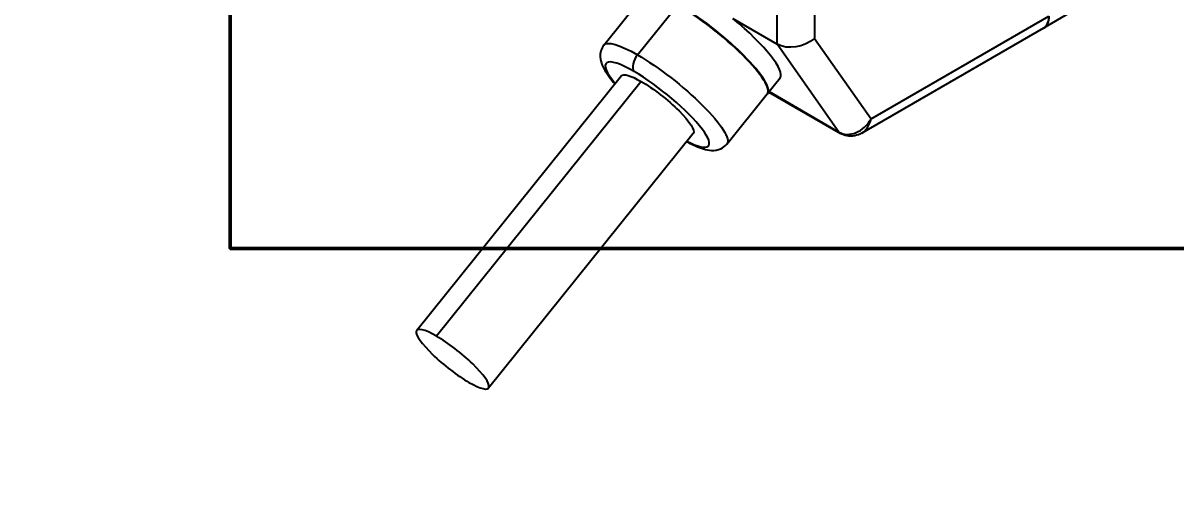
# Model space of a CAD drawing. Header units: millimetres. Extents: x -383313 to -161684, y -117025 to 99224.
# Drawn here: x -351026.6 to -350939, y -10016.8 to -9981.6 of the extents above; entities that cross this region are included whole.
import ezdxf

# ---------------------------------------------------------------- set-up
doc = ezdxf.new("R2010")
doc.units = ezdxf.units.MM
doc.header["$MEASUREMENT"] = 0
doc.layers.get('Defpoints').update_dxf_attribs({"color": 31})
doc.layers.add('001__КОНСТРУКТИВ__размеры внутр.', color=7, linetype='Continuous')
doc.layers.add('PV-2BB', color=7, linetype='Continuous')
doc.styles.add('PSTUDIO', font='arial.ttf')
doc.dimstyles.new('PS_TICK', dxfattribs={"dimscale": 100, "dimtxt": 2.5, "dimasz": 1, "dimexe": 2, "dimexo": 2, "dimgap": 1, "dimtad": 1, "dimdec": 0, "dimzin": 0, "dimdsep": 46, "dimtxsty": 'PSTUDIO', "dimblk": 'ARCHTICK', "dimcen": 2, "dimdle": 1.5, "dimse1": 1, "dimse2": 1, "dimadec": 0, "dimazin": 0, "dimtfac": 1, "dimtdec": 0, "dimtix": 1, "dimtmove": 1, "dimatfit": 3, "dimldrblk": 'ARCHTICK', "dimfxl": 1, "dimtolj": 1, "dimtzin": 0, "dimarcsym": 0})

# ---------------------------------------------------------------- blocks, each defined once
blk = doc.blocks.new('_ArchTick')
at = {"color": 0, "linetype": 'ByBlock', "const_width": 0.15}
blk.add_lwpolyline([(-0.5, -0.5), (0.5, 0.5)], dxfattribs=at)
blk = doc.blocks.new('*D276')
at = {"layer": '001__КОНСТРУКТИВ__размеры внутр.', "color": 0, "lineweight": -2, "ltscale": 100, "transparency": 16777216}
blk.add_line((-349966.096, -1951.197), (-357994.804, -15739.429), dxfattribs=at)
at = {"layer": 'Defpoints', "color": 0, "ltscale": 100, "transparency": 16777216}
for p in [(-349288.382, -2519.398), (-357919.324, -15609.803), (-357166.131, -16048.378)]:
    blk.add_point(p, dxfattribs=at)
at = {"layer": '001__КОНСТРУКТИВ__размеры внутр.', "color": 0, "lineweight": -2, "ltscale": 100, "transparency": 16777216, "xscale": 100, "yscale": 100, "zscale": 100}
for p, rotation in [((-350041.576, -2080.823), 59.78831573303923), ((-357919.324, -15609.803), 239.7883157330392)]:
    blk.add_blockref('_ArchTick', p, dxfattribs=dict(at, rotation=rotation))
at = {"layer": '001__КОНСТРУКТИВ__размеры внутр.', "color": 0, "ltscale": 100, "transparency": 16777216, "insert": (-354177.173, -8730.764), "char_height": 250, "attachment_point": 5, "rotation": 59.78832, "style": 'PSTUDIO'}
blk.add_mtext('\\A1;15655', dxfattribs=at)
blk = doc.blocks.new('*U231')
at = {"layer": 'PV-2BB'}
for p, q in [((1315.983, 60.663, 1376.646), (1323.913, 68.593, 1392.506)), ((1324.913, 67.593, 1392.506), (1317.072, 59.752, 1376.824)), ((1311.308, 64.358, 1375.666), (1301.859, 65.907, 1367.766)), ((1311.746, 63.743, 1375.489), (1302.297, 65.292, 1367.59)), ((1311.311, 65.305, 1376.616), (1313.171, 65, 1378.171)), ((1312.063, 64.251, 1376.313), (1313.923, 63.946, 1377.868)), ((1312.341, 61.534, 1373.875), (1302.892, 63.083, 1365.976)), ((1315.19, 62.248, 1377.438), (1315.983, 60.663, 1376.646)), ((1313.083, 60.464, 1373.547), (1314.943, 60.159, 1375.102)), ((1316.279, 57.64, 1373.919), (1315.983, 60.663, 1376.646)), ((1314.958, 60.157, 1375.114), (1315.538, 60.061, 1375.599)), ((1315.013, 60.147, 1375.161), (1316.298, 57.579, 1373.876)), ((1315.026, 60.145, 1375.172), (1316.279, 57.64, 1373.919)), ((1317.072, 59.752, 1376.824), (1317.344, 56.982, 1374.326)), ((1323.383, 53.756, 1377.139), (1316.874, 57.01, 1373.884)), ((1317.344, 56.982, 1374.326), (1323.716, 53.796, 1377.512)), ((1324.309, 53.292, 1377.602), (1323.389, 53.752, 1377.142))]:
    blk.add_line(p, q, dxfattribs=at)
at = {"layer": 'PV-2BB', "extrusion": (-0.57735, -0.57735, 0.57735)}
for centre, major_axis, ratio, start_param, end_param in [((1302.376, 64.495, 1366.871), (-0.517, 1.412, 0.895), 0.211325, -0.938882, 2.202711), ((1302.376, 64.495, 1366.871), (0.517, -1.412, -0.895), 0.211325, -0.938882, 2.202711), ((1311.825, 62.946, 1374.77), (-0.738, 2.017, 1.279), 0.211325, -0.938882, 0.795399), ((1312.085, 64.023, 1376.108), (-0.354, 0, -0.354), 0.57735, -1.832596, -0.261799), ((1311.825, 62.946, 1374.77), (0.738, -2.017, -1.279), 0.211325, -0.795399, 2.202711), ((1314.057, 62.58, 1376.636), (0.886, -2.421, -1.535), 0.211325, 0, 2.202711), ((1314.071, 62.577, 1376.649), (0.886, -2.421, -1.535), 0.211325, -0.015418, 2.202711), ((1314.071, 62.577, 1376.649), (0.88, -2.405, -1.524), 0.211325, 0.2028, 2.202711), ((1314.652, 62.482, 1377.134), (0.886, -2.421, -1.535), 0.211325, 0, 1.50659), ((1317.01, 57.649, 1374.659), (-0.723, -0.025, -0.748), 0.784358, -0.022649, 1.548148), ((1317.01, 57.649, 1374.659), (-0.277, -0.548, -0.825), 0.703066, 0.240931, 1.026329), ((1323.389, 54.46, 1377.849), (0, -0.707, -0.707), 0.57735, -0.007071, 0.785398)]:
    blk.add_ellipse(centre, major_axis=major_axis, ratio=ratio, start_param=start_param, end_param=end_param, dxfattribs=at)
at = {"layer": 'PV-2BB', "extrusion": (0.57735, 0.57735, -0.57735)}
for centre, major_axis, ratio, start_param, end_param in [((1312.197, 62.885, 1375.081), (-0.886, 2.421, 1.535), 0.211325, 0, 0.938882), ((1311.825, 62.946, 1374.77), (-0.517, 1.412, 0.895), 0.211325, 0, 0.938882), ((1312.197, 62.885, 1375.081), (0.886, -2.421, -1.535), 0.211325, -2.202711, 0), ((1311.825, 62.946, 1374.77), (0.517, -1.412, -0.895), 0.211325, -2.202711, 0), ((1316.739, 60.419, 1377.158), (0.817, -0.564, 0.252), 0.697902, 1.002658, 2.573454), ((1316.651, 57.579, 1374.23), (-0.354, 0, -0.354), 0.57735, -0.000018, 0.261799), ((1323.383, 54.463, 1377.846), (0, -0.707, -0.707), 0.57735, -0.785398, 0)]:
    blk.add_ellipse(centre, major_axis=major_axis, ratio=ratio, start_param=start_param, end_param=end_param, dxfattribs=at)
at = {"layer": 'PV-2BB'}
for points, knots in [([(1311.311, 65.305, 1376.616), (1311.246, 65.316, 1376.562), (1311.187, 65.311, 1376.498), (1311.09, 65.279, 1376.369), (1311.055, 65.249, 1376.304), (1310.99, 65.169, 1376.159), (1310.973, 65.114, 1376.086), (1310.933, 64.914, 1375.847), (1310.947, 64.747, 1375.695), (1310.987, 64.5, 1375.487), (1310.995, 64.454, 1375.45), (1311.005, 64.408, 1375.412)], [2.5096783, 2.5096783, 2.5096783, 2.5096783, 2.5981794, 2.5981794, 2.7002611, 2.7002611, 2.8608991, 2.8608991, 3.2678081, 3.2678081, 3.3554024, 3.3554024, 3.3554024, 3.3554024]), ([(1312.038, 61.583, 1373.622), (1312.067, 61.53, 1373.596), (1312.095, 61.478, 1373.573), (1312.179, 61.327, 1373.506), (1312.235, 61.233, 1373.469), (1312.349, 61.058, 1373.407), (1312.406, 60.976, 1373.383), (1312.534, 60.817, 1373.351), (1312.604, 60.738, 1373.342), (1312.744, 60.623, 1373.366), (1312.79, 60.588, 1373.379), (1312.916, 60.514, 1373.43), (1313.003, 60.477, 1373.48), (1313.083, 60.464, 1373.547)], [4.8055469, 4.8055469, 4.8055469, 4.8055469, 4.9001654, 4.9001654, 5.0879418, 5.0879418, 5.2757182, 5.2757182, 5.4634946, 5.4634946, 5.5425638, 5.5425638, 5.651271, 5.651271, 5.651271, 5.651271]), ([(1316.874, 57.01, 1373.884), (1316.865, 57.015, 1373.88), (1316.856, 57.019, 1373.875), (1316.819, 57.039, 1373.858), (1316.791, 57.055, 1373.846), (1316.682, 57.124, 1373.807), (1316.602, 57.188, 1373.79), (1316.465, 57.325, 1373.791), (1316.406, 57.398, 1373.805), (1316.336, 57.508, 1373.843), (1316.315, 57.543, 1373.859), (1316.298, 57.579, 1373.876)], [0, 0, 0, 0, 0.0354093, 0.0354093, 0.1417783, 0.1417783, 0.4567025, 0.4567025, 0.743904, 0.743904, 0.8788204, 0.8788204, 0.8788204, 0.8788204])]:
    blk.add_open_spline(points, degree=3, knots=knots, dxfattribs=at)

msp = doc.modelspace()

# ---------------------------------------------------------------- linework, layer by layer
at = {"lineweight": 50, "ltscale": 100}
msp.add_lwpolyline([(-351010.89812, -9913.21873), (-350910.29489, -9913.21873), (-350910.29489, -9998.67193), (-351010.89812, -9998.67193)], close=True, dxfattribs=at)

# ---------------------------------------------------------------- block references
at = {"layer": 'PV-2BB', "extrusion": (0, 0.816497, 0.57735), "xscale": 2, "yscale": 2, "zscale": 2, "rotation": 225}
msp.add_blockref('*U231', (352744.62819, 7710.64681, -10904.5013), dxfattribs=at)

# ---------------------------------------------------------------- dimensions: what is measured, and where the dimension line sits
at = {"layer": '001__КОНСТРУКТИВ__размеры внутр.', "ltscale": 100}
dim = msp.add_aligned_dim(p1=(-349288.38174, -2519.3977), p2=(-357166.13051, -16048.37843), distance=-871.57842, dimstyle='PS_TICK', dxfattribs=at)
dim.commit()
dim.dimension.update_dxf_attribs({"geometry": '*D276', "text_midpoint": (-354177.17293, -8730.76392)})

doc.saveas('drawing.dxf')
